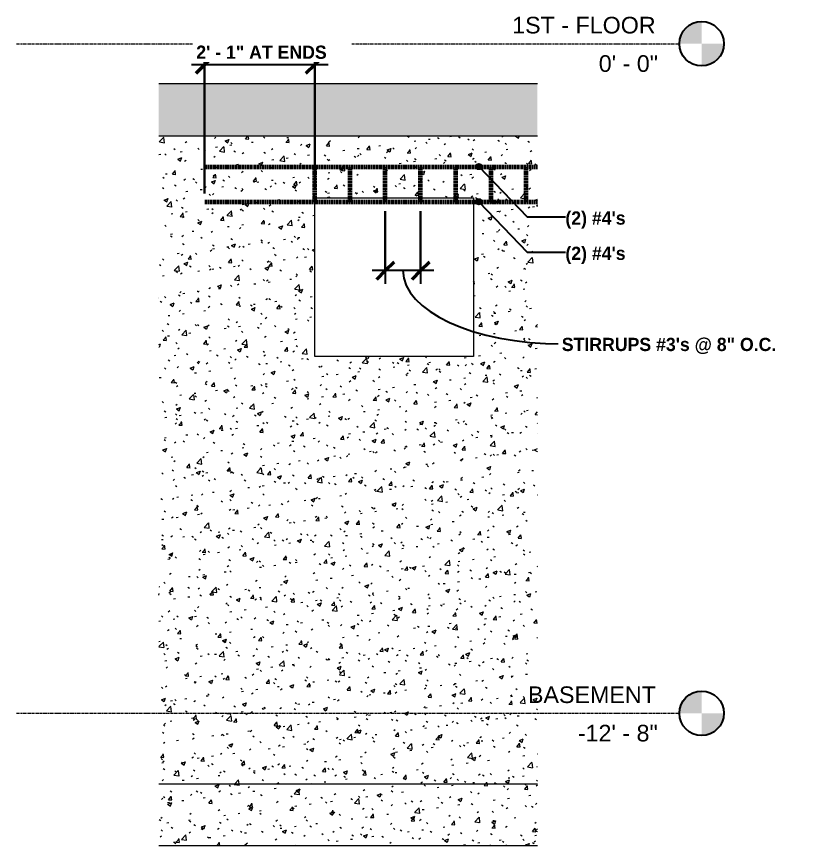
# Model space of a CAD drawing. Header units: inches. Extents: x -11943 to -10128, y -204 to 11732.
# Drawn here: x -10699.4 to -10520.1, y -182 to 6.2 of the extents above; entities that cross this region are included whole.
import ezdxf

# ---------------------------------------------------------------- set-up
doc = ezdxf.new("R2010")
doc.units = ezdxf.units.IN
doc.header["$MEASUREMENT"] = 0
doc.linetypes.add('Dash 1_16_', pattern=[0.125, 0.0625, -0.0625])
doc.linetypes.add('Grid Line 1_2_', pattern=[0.875, 0.5, -0.125, 0.125, -0.125])
for name, color, linetype, lineweight in [('A-ANNO-DIMS', 211, 'Continuous', 9), ('A-ANNO-DIMS-32', 211, 'Continuous', 9), ('A-ANNO-NOTE', 131, 'Continuous', 30), ('A-DETL', 90, 'Continuous', 9), ('A-FLOR-LEVL', 51, 'Continuous', 9), ('A-WALL-PATT', 111, 'Continuous', 18), ('S-FNDN', 32, 'Continuous', 18)]:
    doc.layers.add(name, color=color, linetype=linetype, lineweight=lineweight)
doc.styles.add('Arial_1', font='arial.ttf', dxfattribs={"height": 3.779528})
doc.styles.add('Century Gothic_B', font='', dxfattribs={"height": 3})
doc.styles.get('Century Gothic_B').set_extended_font_data('Century Gothic', bold=True)
doc.dimstyles.new('OD__1_4__Tol__', dxfattribs={"dimscale": 12, "dimtxt": 3.132505, "dimasz": 0.333333, "dimexe": 0.25, "dimexo": 0.166667, "dimgap": 0.041667, "dimtad": 1, "dimrnd": 0.25, "dimzin": 1, "dimdsep": 46, "dimlunit": 4, "dimtxsty": 'Century Gothic_B', "dimblk1": 'OBLIQUE', "dimblk2": 'OBLIQUE', "dimsah": 1, "dimcen": 0.09, "dimdle": 0.25, "dimazin": 0, "dimtfac": 1, "dimtdec": 4, "dimtix": 1, "dimtmove": 1, "dimatfit": 3, "dimfxl": 1, "dimtvp": 1, "dimtfill": 1, "dimfrac": 2, "dimtolj": 1, "dimtzin": 0, "dimlwd": 30, "dimlwe": 30, "dimarcsym": 2})
doc.dimstyles.new('OD__1_4__Tol___1', dxfattribs={"dimscale": 12, "dimtxt": 3.132505, "dimasz": 0.333333, "dimexe": 0.25, "dimexo": 0.166667, "dimgap": 0.041667, "dimtad": 1, "dimrnd": 0.25, "dimzin": 1, "dimdsep": 46, "dimlunit": 4, "dimtxsty": 'Century Gothic_B', "dimblk1": 'OBLIQUE', "dimblk2": 'OBLIQUE', "dimsah": 1, "dimcen": 0.09, "dimdle": 0.25, "dimazin": 0, "dimtfac": 1, "dimtdec": 4, "dimtix": 1, "dimtmove": 0, "dimatfit": 3, "dimfxl": 1, "dimtvp": 1, "dimtfill": 1, "dimfrac": 2, "dimtolj": 1, "dimtzin": 0, "dimlwd": 30, "dimlwe": 30, "dimarcsym": 2})
pattern_1 = [(50, (-9811.397, 0), (9.180645, -0.80309), [0.96, -10.56]), (355, (-9811.397, 0), (-1.77559, 9.62839), [0.768, -8.448]), (100.451, (-9810.632, -0.067), (7.405105, 8.82464), [0.816, -8.975]), (46.184, (-9811.397, 2.56), (13.66062, -2.1188), [1.44, -15.84]), (96.636, (-9810.258, 2.383), (11.96321, 12.46902), [1.224, -13.462]), (351.184, (-9811.397, 2.56), (11.96333, 12.4688), [1.152, -12.672]), (21, (-9810.117, 1.92), (7.640226, -5.153266), [0.96, -10.56]), (326, (-9810.117, 1.92), (3.11497, 9.282), [0.768, -8.448]), (71.451, (-9809.48, 1.491), (10.75492, 4.12814), [0.816, -8.975]), (37.5, (-9811.3972, 0), (0.155151, 4.260964), [0.422, -7.923, 0.422, -8.154, -8.48]), (37.5, (-9811.3972, 0), (0.155151, 4.260964), [-16.922, 0.422, -8.058]), (7.5, (-9811.397, 0), (3.366823, 5.04865), [0.422, -4.467, 0.422, -7.731, -3.232]), (7.5, (-9811.397, 0), (3.366823, 5.04865), [-13.043, 0.422, -2.81]), (327.5, (-9814.2512, 0), (6.833054, -0.288593), [0.422, -2.778, 0.422, -9.562, -13.248]), (327.5, (-9814.2512, 0), (6.833054, -0.288593), [-13.184, 0.422, -12.826]), (317.5, (-9815.531, 0), (7.464926, 1.28143), [0.422, -3.738, 0.422, -6.208, -9.408]), (317.5, (-9815.531, 0), (7.464926, 1.28143), [-10.79, 0.422, -8.986])]

# ---------------------------------------------------------------- blocks, each defined once
blk = doc.blocks.new('Level - Extremo inicial de nivel - Círculo-11789-DETAIL - REBAR AT EXHAUST LOUVERS')
at = {"layer": 'A-FLOR-LEVL'}
h = blk.add_hatch(color=256, dxfattribs=at)
edge = h.paths.add_edge_path(flags=0)
edge.add_line((2722.12, -152), (2717.08, -152))
edge.add_arc((2722.12, -152), 5.04, 90, 180, ccw=False)
edge.add_line((2722.12, -146.96), (2722.12, -152))
h = blk.add_hatch(color=256, dxfattribs=at)
edge = h.paths.add_edge_path(flags=0)
edge.add_line((2722.12, -157.04), (2722.12, -152))
edge.add_line((2722.12, -152), (2727.16, -152))
edge.add_arc((2722.12, -152), 5.04, 270, 360, ccw=False)
at = {"layer": 'A-FLOR-LEVL', "lineweight": 30}
blk.add_circle((2722.12, -152), 5.04, dxfattribs=at)
blk = doc.blocks.new('DIMBLOCK29-DETAIL - REBAR AT EXHAUST LOUVERS')
at = {"layer": 'A-ANNO-DIMS-32', "lineweight": 30}
for p, q in [((-10656.72, -34), (-10656.72, -1.78)), ((-10631.72, -33), (-10631.72, -1.78)), ((-10628.72, -4.78), (-10659.72, -4.78)), ((-10656.72, -4.78), (-10656.72, -34)), ((-10631.72, -4.78), (-10631.72, -33))]:
    blk.add_line(p, q, dxfattribs=at)
at = {"layer": 'A-ANNO-DIMS-32', "lineweight": 50}
for p, q in [((-10656.72, -4.78), (-10654.72, -2.78)), ((-10631.72, -4.78), (-10629.72, -2.78)), ((-10656.72, -4.78), (-10658.72, -6.78)), ((-10631.72, -4.78), (-10633.72, -6.78))]:
    blk.add_line(p, q, dxfattribs=at)
at = {"layer": 'A-ANNO-DIMS-32', "color": 0, "lineweight": 30, "insert": (-10658.62, -0.43), "char_height": 3, "width": 34.5471, "attachment_point": 1, "line_spacing_factor": 0.984502, "style": 'Century Gothic_B', "bg_fill": 3, "box_fill_scale": 1.25, "bg_fill_color": 256, "bg_fill_true_color": 13158600, "bg_fill_transparency": 0}
blk.add_mtext('2\' - 1" AT ENDS', dxfattribs=at)
blk = doc.blocks.new('_Oblique')
at = {"color": 0, "linetype": 'ByBlock', "lineweight": -2}
blk.add_line((-0.5, -0.5), (0.5, 0.5), dxfattribs=at)
blk = doc.blocks.new('DIMBLOCK30-DETAIL - REBAR AT EXHAUST LOUVERS')
at = {"layer": 'A-ANNO-DIMS-32', "lineweight": 30}
for p, q in [((-10615.72, -38), (-10615.72, -54.51)), ((-10615.72, -51.51), (-10615.72, -38)), ((-10607.72, -38), (-10607.72, -54.51)), ((-10607.72, -51.51), (-10607.72, -38)), ((-10604.72, -51.51), (-10618.72, -51.51))]:
    blk.add_line(p, q, dxfattribs=at)
at = {"layer": 'A-ANNO-DIMS-32', "lineweight": 50}
for p, q in [((-10615.72, -51.51), (-10613.72, -49.51)), ((-10607.72, -51.51), (-10605.72, -49.51)), ((-10615.72, -51.51), (-10617.72, -53.51)), ((-10607.72, -51.51), (-10609.72, -53.51))]:
    blk.add_line(p, q, dxfattribs=at)
at = {"layer": 'A-ANNO-DIMS-32', "lineweight": 30}
blk.add_ellipse((-10575.66, -51.51), major_axis=(36.06, 0), ratio=0.461743, start_param=3.141593, end_param=4.712389, dxfattribs=at)
at = {"layer": 'A-ANNO-DIMS-32', "color": 0, "lineweight": 30, "insert": (-10575.66, -66.77), "char_height": 3, "width": 54.7741, "attachment_point": 1, "line_spacing_factor": 0.984502, "style": 'Century Gothic_B', "bg_fill": 3, "box_fill_scale": 1.25, "bg_fill_color": 256, "bg_fill_true_color": 13158600, "bg_fill_transparency": 0}
blk.add_mtext('STIRRUPS #3\'s @ 8" O.C.', dxfattribs=at)

msp = doc.modelspace()

# ---------------------------------------------------------------- hatches: boundary and pattern name
at = {"layer": 'A-ANNO-NOTE'}
h = msp.add_hatch(color=256, dxfattribs=at)
edge = h.paths.add_edge_path(flags=0)
edge.add_arc((-10594.4681, -27.88645), 0.625, 0, 360)
at = {"layer": 'A-WALL-PATT', "lineweight": 9}
h = msp.add_hatch(dxfattribs=at)
h.set_pattern_fill('FP_6', color=256, style=0, pattern_type=2)
h.set_pattern_definition(pattern_1)
h.paths.add_polyline_path([(-10581.1954, -168), (-10581.1954, -21), (-10667.15424, -21), (-10667.15424, -168)], flags=0)
h.paths.add_polyline_path([(-10631.72045, -71), (-10631.72045, -35), (-10595.72045, -35), (-10595.72045, -71)], flags=0)
at = {"layer": 'S-FNDN'}
msp.add_hatch(color=256, dxfattribs=at).paths.add_polyline_path([(-10631.72045, -21), (-10581.1954, -21), (-10581.1954, -9), (-10667.15424, -9), (-10667.15424, -21)], flags=0)
at = {"layer": 'S-FNDN', "lineweight": 9}
h = msp.add_hatch(dxfattribs=at)
h.set_pattern_fill('FP_6', color=256, style=0, pattern_type=2)
h.set_pattern_definition(pattern_1)
h.paths.add_polyline_path([(-10595.72045, -182), (-10581.1954, -182), (-10581.1954, -168), (-10667.15424, -168), (-10667.15424, -182), (-10631.72045, -182)], flags=0)

# ---------------------------------------------------------------- linework, layer by layer
at = {"layer": 'A-ANNO-NOTE'}
msp.add_circle((-10594.4681, -27.88645), 0.625, dxfattribs=at)
at = {"layer": 'A-DETL', "linetype": 'Dash 1_16_', "lineweight": 70}
for p, q in [((-10581.1954, -28), (-10656.72045, -28)), ((-10631.72045, -36), (-10631.72045, -28)), ((-10623.72045, -36), (-10623.72045, -28)), ((-10615.72045, -36), (-10615.72045, -28)), ((-10607.72045, -36), (-10607.72045, -28)), ((-10599.72045, -36), (-10599.72045, -28)), ((-10591.72045, -36), (-10591.72045, -28)), ((-10583.72045, -36), (-10583.72045, -28)), ((-10581.1954, -36), (-10656.72045, -36))]:
    msp.add_line(p, q, dxfattribs=at)
at = {"layer": 'A-FLOR-LEVL', "linetype": 'Grid Line 1_2_'}
for p, q in [((-10699.40333, 0), (-10548.95993, 0)), ((-10699.40333, -152), (-10548.95993, -152))]:
    msp.add_line(p, q, dxfattribs=at)
at = {"layer": 'S-FNDN'}
for p, q in [((-10667.15424, -9), (-10581.1954, -9)), ((-10581.1954, -21), (-10667.15424, -21)), ((-10631.72045, -35), (-10595.72045, -35)), ((-10631.72045, -71), (-10631.72045, -35)), ((-10595.72045, -35), (-10595.72045, -71)), ((-10595.72045, -71), (-10631.72045, -71))]:
    msp.add_line(p, q, dxfattribs=at)
at = {"layer": 'S-FNDN', "color": 253}
for p, q in [((-10667.15424, -168), (-10581.1954, -168)), ((-10667.15424, -182), (-10581.1954, -182))]:
    msp.add_line(p, q, dxfattribs=at)

# ---------------------------------------------------------------- block references
at = {"layer": 'A-FLOR-LEVL', "lineweight": 30}
for p in [(-13266.04418, 152), (-13266.04418, 0)]:
    msp.add_blockref('Level - Extremo inicial de nivel - Círculo-11789-DETAIL - REBAR AT EXHAUST LOUVERS', p, dxfattribs=at)

# ---------------------------------------------------------------- texts
at = {"layer": 'A-FLOR-LEVL', "attachment_point": 1, "style": 'Arial_1'}
for s, insert, char_height, width in [('1ST - FLOOR', (-10586.92208, 6.1025), 3.7795276, 40.097), ('0\' - 0"', (-10567.2714, -2.61348), 3.779528, 16.564), ('BASEMENT', (-10583.34413, -145.8975), 3.779528, 35.754), ('-12\' - 8"', (-10572.02101, -154.61348), 3.779528, 22.321)]:
    msp.add_mtext(s, dxfattribs=dict(at, insert=insert, char_height=char_height, width=width))

# ---------------------------------------------------------------- next in the draw order: dimensions: what is measured, and where the dimension line sits
at = {"layer": 'A-ANNO-DIMS', "lineweight": 30}
dim = msp.add_linear_dim(base=(-10656.72045, -4.77608), p1=(-10631.72045, -35), p2=(-10656.72045, -36), dimstyle='OD__1_4__Tol___1', override={"dimpost": '<>AT ENDS', "dimfxl": 25.019992}, dxfattribs=at)
dim.commit()
dim.dimension.update_dxf_attribs({"geometry": 'DIMBLOCK29-DETAIL - REBAR AT EXHAUST LOUVERS', "text_midpoint": (-10644.22045, -2.70062)})
dim = msp.add_linear_dim(base=(-10615.72045, -51.50523), p1=(-10607.72045, -36), p2=(-10615.72045, -36), text='STIRRUPS #3\'s @ 8" O.C.', dimstyle='OD__1_4__Tol__', override={"dimpost": '<>', "dimfxl": 8}, dxfattribs=at)
dim.commit()
dim.dimension.update_dxf_attribs({"geometry": 'DIMBLOCK30-DETAIL - REBAR AT EXHAUST LOUVERS', "text_midpoint": (-10548.27605, -68.77044), "dimtype": 160})

# ---------------------------------------------------------------- next in the draw order: hatches: boundary and pattern name
at = {"layer": 'A-ANNO-NOTE'}
h = msp.add_hatch(color=256, dxfattribs=at)
edge = h.paths.add_edge_path(flags=0)
edge.add_arc((-10594.4681, -35.88645), 0.625, 0, 360)

# ---------------------------------------------------------------- next in the draw order: linework, layer by layer
for p, q in [((-10594.4681, -27.88645), (-10583.52443, -39.29449)), ((-10594.4681, -35.88645), (-10583.52443, -47.29449)), ((-10583.52443, -39.29449), (-10574.84619, -39.29449)), ((-10583.52443, -47.29449), (-10574.84619, -47.29449))]:
    msp.add_line(p, q, dxfattribs=at)
msp.add_circle((-10594.4681, -35.88645), 0.625, dxfattribs=at)

# ---------------------------------------------------------------- next in the draw order: texts
at = {"layer": 'A-ANNO-NOTE', "lineweight": 9, "char_height": 3, "width": 17.574, "attachment_point": 1, "style": 'Century Gothic_B'}
for insert in [(-10574.84619, -38.08055), (-10574.84619, -46.08055)]:
    msp.add_mtext("(2) #4's", dxfattribs=dict(at, insert=insert))

doc.saveas('drawing.dxf')
